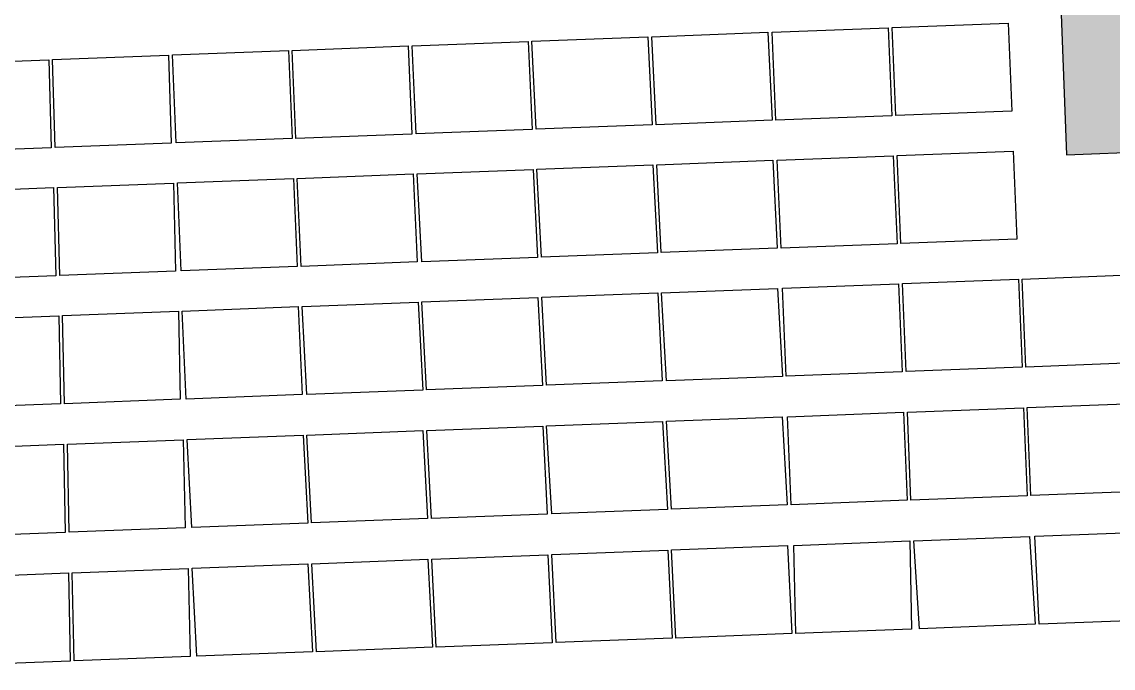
# Model space of a CAD drawing. Header units: metres. Extents: x 1956498 to 1957612, y 2277909 to 2278547.
# Drawn here: x 1956732.4 to 1956803.3, y 2278086.8 to 2278128.8 of the extents above; entities that cross this region are included whole.
import ezdxf

# ---------------------------------------------------------------- set-up
doc = ezdxf.new("R2010")
doc.units = ezdxf.units.M
doc.layers.add('PVcase PV Modules (full frames)', color=142, linetype='Continuous')
doc.layers.add('UBS-100-Circulation intérieure lourde', color=252, linetype='Continuous')

# ---------------------------------------------------------------- blocks, each defined once
blk = doc.blocks.new('3P6@20DEG F FX ID1 PVBlock')
at = {"color": 0, "transparency": 33554687}
blk.add_polyline3d([(0, 0, 2.083586713139974), (7.539539347030692, 0.2870042413902952, 2.083586713139975), (7.757297679336461, -5.433460050740019, 1.675326544159361e-15), (0.2177583323057694, -5.720464292130313, 0)], close=True, dxfattribs=at)

msp = doc.modelspace()

# ---------------------------------------------------------------- hatches: boundary and pattern name
at = {"layer": 'UBS-100-Circulation intérieure lourde', "transparency": 33554687}
h = msp.add_hatch(color=256, dxfattribs=at)
h.dxf.hatch_style = 1
edge = h.paths.add_edge_path()
edge.add_arc((1956764.775937202, 2278354.047734615), 10.98888332588078, 38.055118836919576, 92.19845196404327, ccw=False)
edge.add_arc((1956785.235277975, 2278370.073881621), 15.0000000032406, 218.0847095287733, 272.1729597382801)
edge.add_line((1956785.804021141, 2278355.084667789), (1956796.795983654, 2278355.501741271))
edge.add_line((1956796.795983654, 2278355.501741271), (1956798.696412464, 2278305.415981365))
edge.add_line((1956798.696412464, 2278305.415981365), (1956793.250331421, 2278305.209338011))
edge.add_line((1956793.250331421, 2278305.209338011), (1956793.705325957, 2278293.21796695))
edge.add_line((1956793.705325957, 2278293.21796695), (1956799.151407176, 2278293.424610309))
edge.add_line((1956799.151407176, 2278293.424610309), (1956805.262231156, 2278132.373971497))
edge.add_line((1956805.262231156, 2278132.373971497), (1956799.816150151, 2278132.167328046))
edge.add_line((1956799.816150151, 2278132.167328046), (1956800.271144691, 2278120.175957077))
edge.add_line((1956800.271144691, 2278120.175957077), (1956805.717225689, 2278120.382600434))
edge.add_line((1956805.717225689, 2278120.382600434), (1956808.505499487, 2278046.968937048))
edge.add_line((1956808.505499487, 2278046.968937048), (1956797.471805961, 2278046.520477231))
edge.add_arc((1956798.050883183, 2278031.558597255), 14.97308194175755, 92.21644131539423, 143.3305284562901)
edge.add_arc((1956776.381759162, 2278046.057097211), 11.14352137835336, 272.4211575891524, 330.0899243735837, ccw=False)
edge.add_line((1956776.852512727, 2278034.923523671), (1956777.009638957, 2278030.929814869))
edge.add_line((1956777.009638957, 2278030.929814869), (1956811.05939886, 2278032.310913297))
edge.add_line((1956811.05939886, 2278032.310913297), (1956845.09821501, 2278033.703832236))
edge.add_line((1956845.09821501, 2278033.703832236), (1956844.941310405, 2278037.691699671))
edge.add_arc((1956844.479915648, 2278048.799243783), 11.11712288870125, 215.1122603936908, 272.3786340929611, ccw=False)
edge.add_line((1956835.38581278, 2278042.404893593), (1956835.385812779, 2278042.404893593))
edge.add_arc((1956824.047902401, 2278032.596641205), 14.99166523962915, 40.86258006122761, 92.23155383180028)
edge.add_line((1956823.464155207, 2278047.576937126), (1956812.498220958, 2278047.131225021))
edge.add_line((1956812.498220958, 2278047.131225021), (1956800.793107333, 2278355.653406116))
edge.add_line((1956800.793107333, 2278355.653406116), (1956811.785325112, 2278356.070489282))
edge.add_arc((1956811.231408061, 2278371.033193459), 14.9729536298442, 272.1201129472284, 326.3140567721247)
edge.add_arc((1956832.785994752, 2278356.711410502), 10.90591148877471, 91.9203326248624, 146.5138370824924, ccw=False)
edge.add_line((1956832.420539268, 2278367.611197091), (1956832.168946329, 2278371.604529158))
edge.add_line((1956832.168946329, 2278371.604529158), (1956798.235802155, 2278370.316987037))
edge.add_line((1956798.235802155, 2278370.316987037), (1956764.21250126, 2278369.026024087))
edge.add_line((1956764.21250126, 2278369.026024087), (1956764.35439473, 2278365.028529609))

# ---------------------------------------------------------------- linework, layer by layer
msp.add_lwpolyline([(1956796.795983654, 2278355.501741271), (1956798.696412464, 2278305.415981365), (1956793.250331421, 2278305.209338011), (1956793.705325957, 2278293.217966949), (1956799.151407176, 2278293.424610308), (1956805.262231156, 2278132.373971497), (1956799.816150151, 2278132.167328045), (1956800.271144692, 2278120.175957076), (1956805.717225689, 2278120.382600434), (1956808.505499487, 2278046.968937048), (1956797.471805961, 2278046.52047723, 0.2268002442284344), (1956786.041064621, 2278040.500489724, -0.2570762172775547), (1956776.852512727, 2278034.92352367), (1956844.941310405, 2278037.69169967, -0.2552052530752312), (1956835.38581278, 2278042.404893592), (1956835.38581278, 2278042.404893592, 0.2279698997739576), (1956823.464155208, 2278047.576937125), (1956812.498220959, 2278047.131225021), (1956800.793107334, 2278355.653406115)], format="xyb", dxfattribs=at)

# ---------------------------------------------------------------- block references
at = {"layer": 'PVcase PV Modules (full frames)', "color": 144, "true_color": 0x007ca5, "transparency": 33554687, "extrusion": (-0.01616037743172223, -0.0006151697937883849, 0.9998692233324261), "rotation": 87.82000000000001}
msp.add_blockref('3P6@20DEG F FX ID1 PVBlock', (-2202045.362667347, 2041765.559301677, -32409.56517997433), dxfattribs=at)
at = {"layer": 'PVcase PV Modules (full frames)', "color": 144, "true_color": 0x007ca5, "transparency": 33554687, "extrusion": (-0.01234040772501143, -0.0004697567310871182, 0.9999237439254026), "rotation": 359.9998339221307}
msp.add_blockref('3P6@20DEG F FX ID1 PVBlock', (1956647.540835612, 2278117.131283436, -24603.38845525786), dxfattribs=at)
at = {"layer": 'PVcase PV Modules (full frames)', "color": 144, "true_color": 0x007ca5, "transparency": 33554687, "extrusion": (-0.02117639533551901, -0.0008061122833777923, 0.9997754300159514), "rotation": 87.82000000000001}
msp.add_blockref('3P6@20DEG F FX ID1 PVBlock', (-2202045.362667347, 2041553.707664865, -42660.03519895503), dxfattribs=at)
at = {"layer": 'PVcase PV Modules (full frames)', "color": 144, "true_color": 0x007ca5, "transparency": 33554687, "extrusion": (-0.03197970589135275, -0.001217357030286891, 0.9994877770403015), "rotation": 87.82000000000001}
msp.add_blockref('3P6@20DEG F FX ID1 PVBlock', (-2202045.362667348, 2040980.771493204, -64736.62326048955), dxfattribs=at)
at = {"layer": 'PVcase PV Modules (full frames)', "color": 144, "true_color": 0x007ca5, "transparency": 33554687, "extrusion": (-0.03197970589133775, -0.00121735703028632, 0.999487777040302), "rotation": 87.82000000000001}
msp.add_blockref('3P6@20DEG F FX ID1 PVBlock', (-2202045.362667348, 2040988.566621326, -64736.62326045887), dxfattribs=at)
at = {"layer": 'PVcase PV Modules (full frames)', "color": 144, "true_color": 0x007ca5, "transparency": 33554687, "extrusion": (-0.01058276412027682, -0.0004028493052892771, 0.9999439198355135), "rotation": 359.9998778631866}
msp.add_blockref('3P6@20DEG F FX ID1 PVBlock', (1956639.10682219, 2278118.377334794, -21012.07702255531), dxfattribs=at)
at = {"layer": 'PVcase PV Modules (full frames)', "color": 144, "true_color": 0x007ca5, "transparency": 33554687, "extrusion": (-0.01058276412026177, -0.0004028493052887041, 0.9999439198355137), "rotation": 359.9998778631866}
msp.add_blockref('3P6@20DEG F FX ID1 PVBlock', (1956646.896195243, 2278118.673832713, -21012.07702252454), dxfattribs=at)
at = {"layer": 'PVcase PV Modules (full frames)', "color": 144, "true_color": 0x007ca5, "transparency": 33554687, "extrusion": (0.02988157492669443, 0.00113748842583609, 0.9995527988055366), "rotation": 267.82}
msp.add_blockref('3P6@20DEG F FX ID1 PVBlock', (2202045.362667347, -2041036.469252195, 61675.00475235067), dxfattribs=at)
at = {"layer": 'PVcase PV Modules (full frames)', "color": 144, "true_color": 0x007ca5, "transparency": 33554687, "extrusion": (0.02604827638695318, 0.000991567980463754, 0.9996601943111516), "rotation": 267.82}
msp.add_blockref('3P6@20DEG F FX ID1 PVBlock', (2202045.362667348, -2041265.92532723, 53841.8986009356), dxfattribs=at)
at = {"layer": 'PVcase PV Modules (full frames)', "color": 144, "true_color": 0x007ca5, "transparency": 33554687, "extrusion": (-0.03662706953355506, -0.001394266124490426, 0.999328031128597), "rotation": 87.82000000000001}
msp.add_blockref('3P6@20DEG F FX ID1 PVBlock', (-2202037.042334101, 2040665.227222971, -74233.90399440861), dxfattribs=at)
at = {"layer": 'PVcase PV Modules (full frames)', "color": 144, "true_color": 0x007ca5, "transparency": 33554687, "extrusion": (-0.01742077839632232, -0.0006631489084321873, 0.9998480268088703), "rotation": 87.82000000000001}
msp.add_blockref('3P6@20DEG F FX ID1 PVBlock', (-2202037.0423341, 2041723.064486691, -34985.49362043182), dxfattribs=at)
at = {"layer": 'PVcase PV Modules (full frames)', "color": 144, "true_color": 0x007ca5, "transparency": 33554687, "extrusion": (-0.01210427199849056, -0.0004607678589643197, 0.9999266344549318), "rotation": 359.9998402174066}
msp.add_blockref('3P6@20DEG F FX ID1 PVBlock', (1956653.375831746, 2278109.251537598, -24121.11552560407), dxfattribs=at)
at = {"layer": 'PVcase PV Modules (full frames)', "color": 144, "true_color": 0x007ca5, "transparency": 33554687, "extrusion": (-0.03916642098592733, -0.00149093047010439, 0.9992315890690638), "rotation": 87.82000000000001}
msp.add_blockref('3P6@20DEG F FX ID1 PVBlock', (-2202037.042334099, 2040454.258364323, -79423.08413625408), dxfattribs=at)
at = {"layer": 'PVcase PV Modules (full frames)', "color": 144, "true_color": 0x007ca5, "transparency": 33554687, "extrusion": (-0.03567037238295492, -0.001357847965858972, 0.9993626873077478), "rotation": 87.82000000000001}
msp.add_blockref('3P6@20DEG F FX ID1 PVBlock', (-2202037.0423341, 2040727.610950983, -72278.87796225303), dxfattribs=at)
at = {"layer": 'PVcase PV Modules (full frames)', "color": 144, "true_color": 0x007ca5, "transparency": 33554687, "extrusion": (0.04011901747295615, 0.001527192530626488, 0.9991937410332288), "rotation": 267.82}
msp.add_blockref('3P6@20DEG F FX ID1 PVBlock', (2202037.042334099, -2040304.799930015, 82594.0839956003), dxfattribs=at)
at = {"layer": 'PVcase PV Modules (full frames)', "color": 144, "true_color": 0x007ca5, "transparency": 33554687, "extrusion": (-0.01230765361851734, -0.0004685098952986087, 0.9999241482036948), "rotation": 359.9998348026072}
msp.add_blockref('3P6@20DEG F FX ID1 PVBlock', (1956601.855293332, 2278107.097366707, -24537.39230298725), dxfattribs=at)
at = {"layer": 'PVcase PV Modules (full frames)', "color": 144, "true_color": 0x007ca5, "transparency": 33554687, "extrusion": (-0.01651253631737902, -0.0006285752671435422, 0.999863461197328), "rotation": 87.82000000000001}
msp.add_blockref('3P6@20DEG F FX ID1 PVBlock', (-2202037.0423341, 2041722.798869028, -33129.98296568193), dxfattribs=at)
at = {"layer": 'PVcase PV Modules (full frames)', "color": 144, "true_color": 0x007ca5, "transparency": 33554687, "extrusion": (0.03266918203434497, 0.00124360300743059, 0.9994654461244604), "rotation": 267.82}
msp.add_blockref('3P6@20DEG F FX ID1 PVBlock', (2202037.042334101, -2040856.391431347, 67370.84922045298), dxfattribs=at)
at = {"layer": 'PVcase PV Modules (full frames)', "color": 144, "true_color": 0x007ca5, "transparency": 33554687, "extrusion": (-0.01017400248633543, -0.0003872891606625355, 0.9999481684970049), "rotation": 359.9998871163336}
msp.add_blockref('3P6@20DEG F FX ID1 PVBlock', (1956694.595082294, 2278104.157816491, -20176.8974945151), dxfattribs=at)
at = {"layer": 'PVcase PV Modules (full frames)', "color": 144, "true_color": 0x007ca5, "transparency": 33554687, "extrusion": (-0.01013256317447021, -0.0003857117090811871, 0.9999485898734959), "rotation": 359.9998880340482}
msp.add_blockref('3P6@20DEG F FX ID1 PVBlock', (1956703.182375619, 2278104.517417885, -20092.21480295467), dxfattribs=at)
at = {"layer": 'PVcase PV Modules (full frames)', "color": 144, "true_color": 0x007ca5, "transparency": 33554687, "extrusion": (-0.04019176035956366, -0.00152996160125884, 0.9991908134168859), "rotation": 87.82000000000001}
msp.add_blockref('3P6@20DEG F FX ID1 PVBlock', (-2202028.71307207, 2040379.404557778, -81518.79284620773), dxfattribs=at)
at = {"layer": 'PVcase PV Modules (full frames)', "color": 144, "true_color": 0x007ca5, "transparency": 33554687, "extrusion": (-0.04921054221193096, -0.001873275499451127, 0.9987866706029426), "rotation": 87.82000000000001}
msp.add_blockref('3P6@20DEG F FX ID1 PVBlock', (-2202028.713072069, 2039567.488450513, -99948.8638866533), dxfattribs=at)
at = {"layer": 'PVcase PV Modules (full frames)', "color": 144, "true_color": 0x007ca5, "transparency": 33554687, "extrusion": (-0.01279349178557748, -0.0004870040775234767, 0.9999180413388695), "rotation": 359.9998215024836}
msp.add_blockref('3P6@20DEG F FX ID1 PVBlock', (1956629.546350564, 2278099.341773053, -25529.86581094277), dxfattribs=at)
at = {"layer": 'PVcase PV Modules (full frames)', "color": 144, "true_color": 0x007ca5, "transparency": 33554687, "extrusion": (-0.04163198499264277, -0.001584785982328126, 0.9991317562158469), "rotation": 87.82000000000001}
msp.add_blockref('3P6@20DEG F FX ID1 PVBlock', (-2202028.713072069, 2040244.100441847, -84461.88823000653), dxfattribs=at)
at = {"layer": 'PVcase PV Modules (full frames)', "color": 144, "true_color": 0x007ca5, "transparency": 33554687, "extrusion": (-0.03921075017859189, -0.001492617929473793, 0.9992298480140336), "rotation": 87.82000000000001}
msp.add_blockref('3P6@20DEG F FX ID1 PVBlock', (-2202028.71307207, 2040450.714477625, -79514.0873786663), dxfattribs=at)
at = {"layer": 'PVcase PV Modules (full frames)', "color": 144, "true_color": 0x007ca5, "transparency": 33554687, "extrusion": (0.04687170895739455, 0.001784244189571303, 0.9988993239421505), "rotation": 267.82}
msp.add_blockref('3P6@20DEG F FX ID1 PVBlock', (2202028.71307207, -2039699.482276396, 96392.11022401866), dxfattribs=at)
at = {"layer": 'PVcase PV Modules (full frames)', "color": 144, "true_color": 0x007ca5, "transparency": 33554687, "extrusion": (-0.01889195232011564, -0.0007191514221822848, 0.999821272507625), "rotation": 87.82000000000001}
msp.add_blockref('3P6@20DEG F FX ID1 PVBlock', (-2202028.713072069, 2041630.308739389, -37992.88717550111), dxfattribs=at)
at = {"layer": 'PVcase PV Modules (full frames)', "color": 144, "true_color": 0x007ca5, "transparency": 33554687, "extrusion": (0.04668164880547169, 0.001777009255550748, 0.9989082369782063), "rotation": 267.82}
msp.add_blockref('3P6@20DEG F FX ID1 PVBlock', (2202028.713072069, -2039710.003681995, 96003.73710459625), dxfattribs=at)
at = {"layer": 'PVcase PV Modules (full frames)', "color": 144, "true_color": 0x007ca5, "transparency": 33554687, "extrusion": (-0.01110286562414877, -0.0004226477744919753, 0.9999382719667204), "rotation": 359.9998655627098}
msp.add_blockref('3P6@20DEG F FX ID1 PVBlock', (1956668.356814858, 2278094.025880558, -22075.3404447008), dxfattribs=at)
at = {"layer": 'PVcase PV Modules (full frames)', "color": 144, "true_color": 0x007ca5, "transparency": 33554687, "extrusion": (-0.007225984464452773, -0.0002750682891966191, 0.9999738544011817), "rotation": 359.9999430575853}
msp.add_blockref('3P6@20DEG F FX ID1 PVBlock', (1956743.294296873, 2278099.642177065, -14152.87616524267), dxfattribs=at)
at = {"layer": 'PVcase PV Modules (full frames)', "color": 144, "true_color": 0x007ca5, "transparency": 33554687, "extrusion": (-0.009313759781616745, -0.0003545426898882226, 0.9999565631457256), "rotation": 359.9999053990137}
msp.add_blockref('3P6@20DEG F FX ID1 PVBlock', (1956718.58246041, 2278097.358426922, -18419.29173092917), dxfattribs=at)
at = {"layer": 'PVcase PV Modules (full frames)', "color": 144, "true_color": 0x007ca5, "transparency": 33554687, "extrusion": (-0.05375347108582408, -0.002046209122465544, 0.9985521405387164), "rotation": 87.82000000000001}
msp.add_blockref('3P6@20DEG F FX ID1 PVBlock', (-2202020.354620948, 2039083.555704902, -109232.7672583141), dxfattribs=at)
at = {"layer": 'PVcase PV Modules (full frames)', "color": 144, "true_color": 0x007ca5, "transparency": 33554687, "extrusion": (-0.05290437259769756, -0.002013886873554358, 0.9985975523801891), "rotation": 87.82000000000001}
msp.add_blockref('3P6@20DEG F FX ID1 PVBlock', (-2202020.354620948, 2039183.561842455, -107497.6118444434), dxfattribs=at)
at = {"layer": 'PVcase PV Modules (full frames)', "color": 144, "true_color": 0x007ca5, "transparency": 33554687, "extrusion": (-0.04079397500131375, -0.001552885834219794, 0.999166372607274), "rotation": 87.82000000000001}
msp.add_blockref('3P6@20DEG F FX ID1 PVBlock', (-2202020.354620947, 2040314.248650181, -82749.80400937403), dxfattribs=at)
at = {"layer": 'PVcase PV Modules (full frames)', "color": 144, "true_color": 0x007ca5, "transparency": 33554687, "extrusion": (-0.03542664416861165, -0.00134857007392907, 0.999371369532721), "rotation": 87.82000000000001}
msp.add_blockref('3P6@20DEG F FX ID1 PVBlock', (-2202020.354620946, 2040737.358600522, -71781.65456247418), dxfattribs=at)
at = {"layer": 'PVcase PV Modules (full frames)', "color": 144, "true_color": 0x007ca5, "transparency": 33554687, "extrusion": (0.05074357552431393, 0.001931632786626743, 0.9987098469214098), "rotation": 267.82}
msp.add_blockref('3P6@20DEG F FX ID1 PVBlock', (2202020.354620947, -2039302.423701667, 104303.4452493035), dxfattribs=at)
at = {"layer": 'PVcase PV Modules (full frames)', "color": 144, "true_color": 0x007ca5, "transparency": 33554687, "extrusion": (0.05014317601698338, 0.001908777649568486, 0.9987402157051725), "rotation": 267.82}
msp.add_blockref('3P6@20DEG F FX ID1 PVBlock', (2202020.354620947, -2039372.600331297, 103076.5746407946), dxfattribs=at)
at = {"layer": 'PVcase PV Modules (full frames)', "color": 144, "true_color": 0x007ca5, "transparency": 33554687, "extrusion": (-0.04096331197060439, -0.001559331908200392, 0.9991594345030221), "rotation": 87.82000000000001}
msp.add_blockref('3P6@20DEG F FX ID1 PVBlock', (-2202020.354620946, 2040292.389599054, -83095.84331020352), dxfattribs=at)
at = {"layer": 'PVcase PV Modules (full frames)', "color": 144, "true_color": 0x007ca5, "transparency": 33554687, "extrusion": (-0.02161300837264936, -0.0008227326347991373, 0.9997660731291572), "rotation": 87.82000000000001}
msp.add_blockref('3P6@20DEG F FX ID1 PVBlock', (-2202011.986911669, 2041574.087308982, -43553.57655676675), dxfattribs=at)
at = {"layer": 'PVcase PV Modules (full frames)', "color": 144, "true_color": 0x007ca5, "transparency": 33554687, "extrusion": (0.05069973765265526, 0.001929964030152315, 0.9987120765469867), "rotation": 267.82}
msp.add_blockref('3P6@20DEG F FX ID1 PVBlock', (2202011.986911669, -2039361.632306839, 104216.9269445526), dxfattribs=at)
at = {"layer": 'PVcase PV Modules (full frames)', "color": 144, "true_color": 0x007ca5, "transparency": 33554687, "extrusion": (-0.07792443701789654, -0.002966314373157975, 0.9969548550934909), "rotation": 87.82000000000001}
msp.add_blockref('3P6@20DEG F FX ID1 PVBlock', (-2202011.986911669, 2035860.228085688, -158628.6780024006), dxfattribs=at)
at = {"layer": 'PVcase PV Modules (full frames)', "color": 144, "true_color": 0x007ca5, "transparency": 33554687, "extrusion": (-0.03423535548979976, -0.001303221825474885, 0.9994129487090713), "rotation": 87.82000000000001}
msp.add_blockref('3P6@20DEG F FX ID1 PVBlock', (-2202011.98691167, 2040821.523245435, -69347.53365303279), dxfattribs=at)
at = {"layer": 'PVcase PV Modules (full frames)', "color": 144, "true_color": 0x007ca5, "transparency": 33554687, "extrusion": (-0.02705124473137375, -0.0010297475237461, 0.9996335177346349), "rotation": 87.82000000000001}
msp.add_blockref('3P6@20DEG F FX ID1 PVBlock', (-2202011.98691167, 2041275.319860233, -54666.77016774703), dxfattribs=at)
at = {"layer": 'PVcase PV Modules (full frames)', "color": 144, "true_color": 0x007ca5, "transparency": 33554687, "extrusion": (-0.02705124473134376, -0.001029747523744958, 0.9996335177346357), "rotation": 87.82000000000001}
msp.add_blockref('3P6@20DEG F FX ID1 PVBlock', (-2202011.98691167, 2041283.114951888, -54666.77016768575), dxfattribs=at)
at = {"layer": 'PVcase PV Modules (full frames)', "color": 144, "true_color": 0x007ca5, "transparency": 33554687, "extrusion": (-0.04148841687411687, -0.001579320839558948, 0.9991377367565321), "rotation": 87.82000000000001}
msp.add_blockref('3P6@20DEG F FX ID1 PVBlock', (-2202011.986911669, 2040248.392514973, -84169.17122968471), dxfattribs=at)
at = {"layer": 'PVcase PV Modules (full frames)', "color": 144, "true_color": 0x007ca5, "transparency": 33554687, "extrusion": (-0.04095712828682902, -0.00155909651670109, 0.9991596883684548), "rotation": 87.82000000000001}
msp.add_blockref('3P6@20DEG F FX ID1 PVBlock', (-2202011.98691167, 2040300.687505563, -83083.48525961574), dxfattribs=at)
at = {"layer": 'PVcase PV Modules (full frames)', "color": 144, "true_color": 0x007ca5, "transparency": 33554687, "extrusion": (0.05000828361558132, 0.001903642761407319, 0.9987469888385448), "rotation": 267.82}
msp.add_blockref('3P6@20DEG F FX ID1 PVBlock', (2202011.986911669, -2039378.731577792, 102800.6134503966), dxfattribs=at)
at = {"layer": 'PVcase PV Modules (full frames)', "color": 144, "true_color": 0x007ca5, "transparency": 33554687, "extrusion": (0.04612439439325859, 0.001755796503355005, 0.998934160703544), "rotation": 267.82}
msp.add_blockref('3P6@20DEG F FX ID1 PVBlock', (2202011.986911669, -2039771.112959471, 94864.17659702868), dxfattribs=at)

doc.saveas('drawing.dxf')
